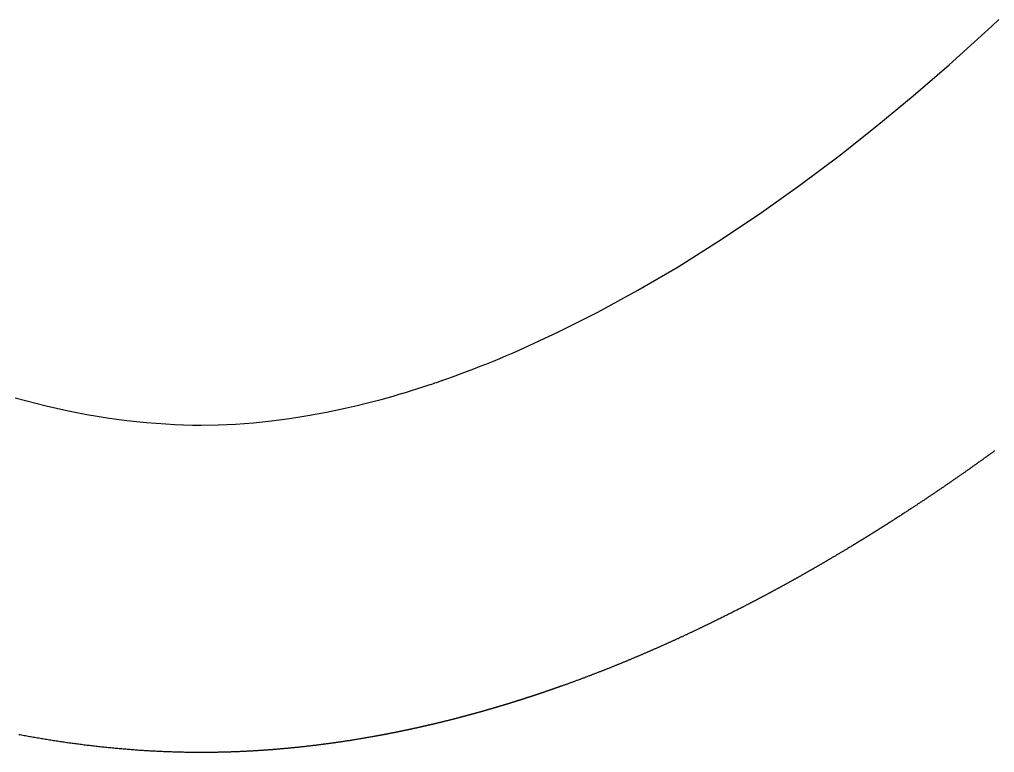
# Model space of a CAD drawing. Header units: millimetres. Extents: x 0 to 610, y 0 to 457.
# Drawn here: x 52.91 to 79.28, y 288.1 to 307.93 of the extents above; entities that cross this region are included whole.
import ezdxf

# ---------------------------------------------------------------- set-up
doc = ezdxf.new("R2010")
doc.units = ezdxf.units.MM
doc.layers.add('CUT_AIRCRAFT', color=7, linetype='Continuous')

msp = doc.modelspace()

# ---------------------------------------------------------------- linework, layer by layer
at = {"layer": 'CUT_AIRCRAFT'}
for points in [[(52.79539, 297.69641), (53.07596, 297.6201), (53.35415, 297.5482), (53.62998, 297.48065), (53.91003, 297.41594), (54.18763, 297.35571), (54.46277, 297.2999), (54.73549, 297.24848), (55.00798, 297.20103), (55.27801, 297.15795), (55.54559, 297.11919), (55.81074, 297.08471), (56.07826, 297.05397), (56.34326, 297.02757), (56.60575, 297.0055), (56.86574, 296.9877), (57.1079, 296.97483), (57.34785, 296.96567), (57.58561, 296.9602), (57.82118, 296.95839), (58.28362, 296.96535), (58.75481, 296.98639), (59.23469, 297.02178), (59.72319, 297.07176), (60.21015, 297.13513), (60.70526, 297.21299), (61.20845, 297.30557), (61.71966, 297.41311), (62.03898, 297.487), (62.36131, 297.56673), (62.68664, 297.65235), (63.01496, 297.74391), (63.18022, 297.79193), (63.34623, 297.84146), (63.51298, 297.8925), (63.68046, 297.94506), (63.76447, 297.97191), (63.84867, 297.99914), (63.93306, 298.02676), (64.01762, 298.05476), (64.05997, 298.06891), (64.10237, 298.08315), (64.14481, 298.09748), (64.1873, 298.11192), (64.21652, 298.12189), (64.24577, 298.13192), (64.27504, 298.14198), (64.30434, 298.1521), (64.31767, 298.15671), (64.33101, 298.16134), (64.34435, 298.16597), (64.3577, 298.17062), (64.52249, 298.22864), (64.68817, 298.2882), (64.85467, 298.34931), (65.02197, 298.41195), (65.19687, 298.47875), (65.37252, 298.54719), (65.54889, 298.61726), (65.7259, 298.68893), (65.90352, 298.76219), (66.08169, 298.83703), (66.26035, 298.91341), (66.43945, 298.99133), (67.48879, 299.47529), (68.55368, 300.01281), (69.63127, 300.60218), (70.71872, 301.24174), (71.81319, 301.92979), (72.91183, 302.66466), (74.0118, 303.44465), (75.11025, 304.26809), (76.09714, 305.04649), (77.0784, 305.85762), (78.05194, 306.70024), (79.01568, 307.5731), (79.20439, 307.74867), (79.39272, 307.92536)], [(79.28014, 296.26147), (79.26321, 296.24916), (79.24626, 296.23686), (79.22932, 296.22455), (79.21237, 296.21226), (79.19541, 296.19997), (79.17846, 296.18769), (79.16149, 296.17541), (79.14453, 296.16314), (79.12755, 296.15088), (79.11058, 296.13862), (79.0936, 296.12637), (79.07661, 296.11412), (79.05962, 296.10188), (79.04263, 296.08964), (79.02563, 296.07741), (79.00863, 296.06519), (78.99163, 296.05298), (78.97462, 296.04076), (78.9576, 296.02856), (78.94058, 296.01636), (78.92356, 296.00417), (78.90653, 295.99198), (78.8895, 295.9798), (78.87246, 295.96763), (78.85542, 295.95546), (78.83838, 295.9433), (78.82133, 295.93114), (78.80427, 295.91899), (78.78722, 295.90684), (78.77015, 295.89471), (78.75309, 295.88257), (78.73602, 295.87045), (78.71894, 295.85833), (78.70186, 295.84621), (78.68478, 295.83411), (78.66769, 295.822), (78.6506, 295.80991), (78.6335, 295.79782), (78.6164, 295.78574), (78.59929, 295.77366), (78.58218, 295.76159), (78.56507, 295.74952), (78.54795, 295.73746), (78.53083, 295.72541), (78.5137, 295.71336), (78.49657, 295.70132), (78.47943, 295.68929), (78.46229, 295.67726), (78.44515, 295.66524), (78.428, 295.65322), (78.41084, 295.64121), (78.39368, 295.62921), (78.37652, 295.61721), (78.35936, 295.60522), (78.34219, 295.59324), (78.32501, 295.58126), (78.30783, 295.56929), (78.29065, 295.55732), (78.27346, 295.54536), (78.25627, 295.53341), (78.23907, 295.52146), (78.22187, 295.50952), (78.20466, 295.49759), (78.18745, 295.48566), (78.17024, 295.47374), (78.15302, 295.46182), (78.1358, 295.44991), (78.11857, 295.43801), (78.10134, 295.42611), (78.0841, 295.41422), (78.06686, 295.40234), (78.04962, 295.39046), (78.03237, 295.37859), (78.01512, 295.36673), (77.99786, 295.35487), (77.9806, 295.34302), (77.96333, 295.33117), (77.94606, 295.31933), (77.92878, 295.3075), (77.91151, 295.29567), (77.89422, 295.28385), (77.87693, 295.27204), (77.85964, 295.26023), (77.84234, 295.24843), (77.82504, 295.23664), (77.80774, 295.22485), (77.79043, 295.21307), (77.77311, 295.20129), (77.75579, 295.18952), (77.73847, 295.17776), (77.72114, 295.16601), (77.70381, 295.15426), (77.68647, 295.14251), (77.66913, 295.13078), (77.65179, 295.11905), (77.63444, 295.10732), (77.61709, 295.09561), (77.59973, 295.0839), (77.58237, 295.07219), (77.565, 295.0605), (77.54763, 295.04881), (77.53026, 295.03712), (77.51288, 295.02545), (77.49549, 295.01378), (77.4781, 295.00211), (77.46071, 294.99045), (77.44331, 294.9788), (77.42591, 294.96716), (77.40851, 294.95553), (77.39111, 294.9439), (77.37369, 294.93227), (77.35626, 294.92065), (77.33883, 294.90903), (77.32138, 294.89742), (77.30395, 294.88582), (77.28654, 294.87425), (77.26916, 294.8627), (77.25177, 294.85115), (77.23431, 294.83958), (77.21675, 294.82795), (77.19908, 294.81625), (77.18143, 294.80457), (77.16398, 294.79304), (77.14689, 294.78175), (77.13022, 294.77075), (77.11344, 294.75968), (77.0959, 294.74813), (77.07696, 294.73567), (77.05618, 294.72201), (77.034, 294.70744), (77.01107, 294.69239), (76.98802, 294.67728), (76.96538, 294.66246), (76.9431, 294.64789), (76.92102, 294.63346), (76.89896, 294.61907), (76.87679, 294.60461), (76.85451, 294.5901), (76.83216, 294.57557), (76.80979, 294.56103), (76.78744, 294.54652), (76.76511, 294.53204), (76.7428, 294.51759), (76.72051, 294.50317), (76.69823, 294.48877), (76.67594, 294.47438), (76.65358, 294.45996), (76.63111, 294.44549), (76.60852, 294.43096), (76.58596, 294.41645), (76.56359, 294.40209), (76.54159, 294.38798), (76.52, 294.37414), (76.49829, 294.36025), (76.47583, 294.34589), (76.45196, 294.33066), (76.42654, 294.31446), (76.4015, 294.29851), (76.37924, 294.28435), (76.36221, 294.27352), (76.35202, 294.26704), (76.34705, 294.26388), (76.34488, 294.26251), (76.34309, 294.26137), (76.33976, 294.25926), (76.33503, 294.25626), (76.32955, 294.25278), (76.32396, 294.24924), (76.31879, 294.24596), (76.314, 294.24292), (76.3094, 294.24001), (76.30483, 294.23711), (76.30015, 294.23415), (76.29537, 294.23112), (76.29053, 294.22806), (76.28569, 294.225), (76.28088, 294.22195), (76.27609, 294.21892), (76.27132, 294.21591), (76.26655, 294.21289), (76.26177, 294.20987), (76.25698, 294.20684), (76.25219, 294.20381), (76.2474, 294.20079), (76.24261, 294.19776), (76.23782, 294.19474), (76.23304, 294.19172), (76.22825, 294.1887), (76.22346, 294.18567), (76.21867, 294.18265), (76.21388, 294.17963), (76.20909, 294.17661), (76.2043, 294.17359), (76.19951, 294.17057), (76.19472, 294.16755), (76.18993, 294.16454), (76.18513, 294.16152), (76.18034, 294.1585), (76.17555, 294.15548), (76.17076, 294.15247), (76.16596, 294.14945), (76.16117, 294.14644), (76.15638, 294.14342), (76.15158, 294.14041), (76.14679, 294.1374), (76.14199, 294.13438), (76.1372, 294.13137), (76.1324, 294.12836), (76.12761, 294.12535), (76.12281, 294.12234), (76.11801, 294.11933), (76.11322, 294.11632), (76.10842, 294.11331), (76.10362, 294.1103), (76.09882, 294.10729), (76.09403, 294.10428), (76.08923, 294.10128), (76.08443, 294.09827), (76.07963, 294.09526), (76.07483, 294.09226), (76.07003, 294.08925), (76.06523, 294.08625), (76.06043, 294.08324), (76.05563, 294.08024), (76.05083, 294.07724), (76.04603, 294.07423), (76.04123, 294.07123), (76.03642, 294.06823), (76.03162, 294.06523), (76.02682, 294.06223), (76.02202, 294.05923), (76.01721, 294.05623), (76.01241, 294.05323), (76.0076, 294.05023), (76.0028, 294.04724), (75.998, 294.04424), (75.99319, 294.04124), (75.98839, 294.03825), (75.98358, 294.03525), (75.97877, 294.03225), (75.97397, 294.02926), (75.96916, 294.02627), (75.96435, 294.02327), (75.95955, 294.02028), (75.95474, 294.01729), (75.94993, 294.01429), (75.94512, 294.0113), (75.94032, 294.00831), (75.93551, 294.00532), (75.9307, 294.00233), (75.92589, 293.99934), (75.92108, 293.99635), (75.91627, 293.99337), (75.91146, 293.99038), (75.90665, 293.98739), (75.90183, 293.9844), (75.89702, 293.98142), (75.89221, 293.97843), (75.8874, 293.97545), (75.88259, 293.97246), (75.87777, 293.96948), (75.87296, 293.96649), (75.86815, 293.96351), (75.86333, 293.96053), (75.85852, 293.95755), (75.85371, 293.95456), (75.84889, 293.95158), (75.84408, 293.9486), (75.83926, 293.94562), (75.83444, 293.94264), (75.82963, 293.93967), (75.82481, 293.93669), (75.82, 293.93371), (75.81518, 293.93073), (75.81036, 293.92776), (75.80554, 293.92478), (75.80073, 293.9218), (75.79591, 293.91883), (75.79109, 293.91585), (75.78627, 293.91288), (75.78145, 293.90991), (75.77663, 293.90693), (75.77181, 293.90396), (75.76699, 293.90099), (75.76217, 293.89802), (75.75735, 293.89505), (75.75253, 293.89208), (75.74771, 293.88911), (75.74288, 293.88614), (75.73806, 293.88317), (75.73324, 293.8802), (75.72842, 293.87723), (75.72359, 293.87426), (75.71877, 293.8713), (75.71394, 293.86833), (75.70912, 293.86537), (75.7043, 293.8624), (75.69947, 293.85944), (75.69465, 293.85647), (75.68982, 293.85351), (75.68499, 293.85055), (75.68017, 293.84758), (75.67534, 293.84462), (75.67052, 293.84166), (75.66569, 293.8387), (75.66086, 293.83574), (75.65603, 293.83278), (75.6512, 293.82982), (75.64638, 293.82686), (75.64155, 293.8239), (75.63672, 293.82095), (75.63189, 293.81799), (75.62706, 293.81503), (75.62223, 293.81208), (75.6174, 293.80912), (75.61257, 293.80617), (75.60774, 293.80321), (75.60291, 293.80026), (75.59807, 293.7973), (75.59324, 293.79435), (75.58841, 293.7914), (75.58358, 293.78845), (75.57874, 293.7855), (75.57391, 293.78255), (75.56908, 293.7796), (75.56424, 293.77665), (75.55941, 293.7737), (75.55457, 293.77075), (75.54974, 293.7678), (75.5449, 293.76485), (75.54006, 293.7619), (75.53523, 293.75896), (75.53041, 293.75602), (75.52558, 293.75308), (75.52074, 293.75014), (75.51589, 293.74718), (75.51101, 293.74421), (75.50613, 293.74125), (75.5013, 293.7383), (75.49653, 293.73541), (75.49185, 293.73256), (75.48714, 293.7297), (75.4823, 293.72675), (75.47718, 293.72365), (75.47176, 293.72036), (75.46642, 293.71711), (75.46161, 293.7142), (75.45781, 293.71189), (75.45512, 293.71025), (75.45215, 293.70845), (75.44718, 293.70543), (75.43845, 293.70014), (75.4248, 293.69188), (75.4074, 293.68135), (75.38798, 293.6696), (75.36829, 293.6577), (75.3497, 293.64647), (75.33212, 293.63586), (75.31506, 293.62559), (75.29808, 293.61537), (75.28079, 293.60497), (75.26323, 293.59442), (75.24552, 293.58378), (75.22779, 293.57315), (75.21013, 293.56256), (75.19253, 293.55203), (75.17498, 293.54153), (75.15743, 293.53104), (75.13987, 293.52055), (75.12228, 293.51006), (75.10466, 293.49956), (75.08701, 293.48905), (75.06933, 293.47853), (75.05165, 293.46803), (75.03404, 293.45756), (75.01652, 293.44717), (74.99911, 293.43685), (74.98166, 293.42652), (74.964, 293.41607), (74.94596, 293.40541), (74.92748, 293.3945), (74.9091, 293.38366), (74.8915, 293.37328), (74.87533, 293.36376), (74.86105, 293.35535), (74.84821, 293.3478), (74.83614, 293.34071), (74.82417, 293.33369), (74.81177, 293.32641), (74.79899, 293.31892), (74.78599, 293.3113), (74.77297, 293.30367), (74.76006, 293.29612), (74.74725, 293.28863), (74.73449, 293.28117), (74.72174, 293.27372), (74.70895, 293.26626), (74.69614, 293.25879), (74.68331, 293.25131), (74.67047, 293.24383), (74.65764, 293.23637), (74.64481, 293.22891), (74.63199, 293.22145), (74.61917, 293.214), (74.60634, 293.20656), (74.5935, 293.19911), (74.58067, 293.19167), (74.56783, 293.18424), (74.55499, 293.1768), (74.54214, 293.16938), (74.5293, 293.16195), (74.51645, 293.15453), (74.5036, 293.14711), (74.49075, 293.1397), (74.4779, 293.13229), (74.46504, 293.12489), (74.45218, 293.11748), (74.43932, 293.11009), (74.42646, 293.10269), (74.41359, 293.0953), (74.40073, 293.08792), (74.38786, 293.08053), (74.37498, 293.07315), (74.36211, 293.06578), (74.34923, 293.05841), (74.33636, 293.05104), (74.32347, 293.04368), (74.31059, 293.03632), (74.29771, 293.02896), (74.28482, 293.02161), (74.27193, 293.01426), (74.25904, 293.00692), (74.24614, 292.99958), (74.23325, 292.99224), (74.22035, 292.98491), (74.20745, 292.97758), (74.19454, 292.97026), (74.18164, 292.96294), (74.16873, 292.95562), (74.15582, 292.94831), (74.14291, 292.941), (74.13, 292.9337), (74.11708, 292.9264), (74.10416, 292.9191), (74.09124, 292.91181), (74.07832, 292.90452), (74.06539, 292.89723), (74.05247, 292.88995), (74.03954, 292.88267), (74.0266, 292.8754), (74.01367, 292.86813), (74.00073, 292.86086), (73.98779, 292.8536), (73.97485, 292.84634), (73.96191, 292.83909), (73.94897, 292.83184), (73.93602, 292.82459), (73.92307, 292.81735), (73.91012, 292.81011), (73.89716, 292.80288), (73.88421, 292.79565), (73.87125, 292.78842), (73.85829, 292.7812), (73.84532, 292.77398), (73.83236, 292.76677), (73.81939, 292.75956), (73.80642, 292.75235), (73.79345, 292.74515), (73.78047, 292.73795), (73.7675, 292.73076), (73.75452, 292.72357), (73.74154, 292.71638), (73.72856, 292.7092), (73.71557, 292.70202), (73.70258, 292.69485), (73.68959, 292.68767), (73.6766, 292.68051), (73.66361, 292.67335), (73.65061, 292.66619), (73.63761, 292.65903), (73.62461, 292.65188), (73.61161, 292.64474), (73.59861, 292.63759), (73.5856, 292.63046), (73.57259, 292.62332), (73.55958, 292.61619), (73.54656, 292.60906), (73.53355, 292.60194), (73.52053, 292.59482), (73.50751, 292.58771), (73.49449, 292.5806), (73.48146, 292.57349), (73.46843, 292.56639), (73.4554, 292.55929), (73.44237, 292.5522), (73.42934, 292.54511), (73.4163, 292.53802), (73.40326, 292.53094), (73.39022, 292.52386), (73.37718, 292.51679), (73.36414, 292.50972), (73.35109, 292.50266), (73.33804, 292.49559), (73.32499, 292.48854), (73.31194, 292.48148), (73.29888, 292.47443), (73.28582, 292.46739), (73.27276, 292.46035), (73.2597, 292.45331), (73.24663, 292.44628), (73.23357, 292.43925), (73.2205, 292.43222), (73.20743, 292.4252), (73.19435, 292.41819), (73.18128, 292.41118), (73.1682, 292.40417), (73.15512, 292.39716), (73.14204, 292.39016), (73.12896, 292.38317), (73.11587, 292.37618), (73.10278, 292.36919), (73.08969, 292.36221), (73.0766, 292.35523), (73.0635, 292.34825), (73.0504, 292.34128), (73.03731, 292.33431), (73.0242, 292.32735), (73.0111, 292.32039), (72.99799, 292.31344), (72.98488, 292.30649), (72.97177, 292.29954), (72.95866, 292.2926), (72.94555, 292.28566), (72.93243, 292.27873), (72.91931, 292.2718), (72.90619, 292.26487), (72.89306, 292.25795), (72.87994, 292.25103), (72.86681, 292.24412), (72.85368, 292.23721), (72.84055, 292.23031), (72.82741, 292.22341), (72.81428, 292.21651), (72.80114, 292.20962), (72.78799, 292.20273), (72.77485, 292.19585), (72.76171, 292.18897), (72.74856, 292.1821), (72.73541, 292.17523), (72.72226, 292.16836), (72.70911, 292.1615), (72.69595, 292.15464), (72.68279, 292.14778), (72.66962, 292.14093), (72.65646, 292.13409), (72.6433, 292.12725), (72.63015, 292.12042), (72.61699, 292.11359), (72.60382, 292.10676), (72.59062, 292.09993), (72.57739, 292.09308), (72.56417, 292.08624), (72.55099, 292.07943), (72.5379, 292.07267), (72.52492, 292.06597), (72.5119, 292.05926), (72.4987, 292.05246), (72.48515, 292.04549), (72.47121, 292.03832), (72.45737, 292.03121), (72.44422, 292.02446), (72.43236, 292.01837), (72.42193, 292.01301), (72.41115, 292.00748), (72.39777, 292.00063), (72.37954, 291.99132), (72.35497, 291.97878), (72.32555, 291.96378), (72.29353, 291.94748), (72.26116, 291.93101), (72.23019, 291.9153), (72.20051, 291.90028), (72.17151, 291.88563), (72.14259, 291.87105), (72.11329, 291.8563), (72.08363, 291.8414), (72.05376, 291.82642), (72.02386, 291.81144), (71.99404, 291.79654), (71.9643, 291.78171), (71.93462, 291.76693), (71.90495, 291.75218), (71.87526, 291.73746), (71.84553, 291.72274), (71.81574, 291.70802), (71.78586, 291.69328), (71.75589, 291.67852), (71.72594, 291.66381), (71.69613, 291.64919), (71.6666, 291.63473), (71.63736, 291.62044), (71.60804, 291.60613), (71.57813, 291.59158), (71.54716, 291.57654), (71.51501, 291.56096), (71.48313, 291.54555), (71.45337, 291.53117), (71.42754, 291.51871), (71.40689, 291.50876), (71.39018, 291.50073), (71.37559, 291.49373), (71.36127, 291.48687), (71.3458, 291.47945), (71.32925, 291.47153), (71.31214, 291.46335), (71.29495, 291.45513), (71.27807, 291.44707), (71.26146, 291.43916), (71.24501, 291.43133), (71.22857, 291.42351), (71.21205, 291.41566), (71.19545, 291.40778), (71.1788, 291.39989), (71.16214, 291.392), (71.14551, 291.38413), (71.12888, 291.37628), (71.11227, 291.36844), (71.09566, 291.36061), (71.07903, 291.35278), (71.0624, 291.34496), (71.04576, 291.33714), (71.02912, 291.32933), (71.01247, 291.32153), (70.99583, 291.31373), (70.97918, 291.30594), (70.96253, 291.29816), (70.94587, 291.29039), (70.92921, 291.28262), (70.91255, 291.27486), (70.89588, 291.26711), (70.87921, 291.25937), (70.86253, 291.25163), (70.84586, 291.2439), (70.82918, 291.23617), (70.81249, 291.22846), (70.7958, 291.22075), (70.77911, 291.21304), (70.76242, 291.20535), (70.74572, 291.19766), (70.72902, 291.18998), (70.71231, 291.18231), (70.6956, 291.17464), (70.67889, 291.16699), (70.66218, 291.15933), (70.64546, 291.15169), (70.62874, 291.14405), (70.61201, 291.13643), (70.59528, 291.1288), (70.57855, 291.12119), (70.56182, 291.11358), (70.54508, 291.10598), (70.52834, 291.09839), (70.51159, 291.09081), (70.49484, 291.08323), (70.47809, 291.07566), (70.46133, 291.0681), (70.44458, 291.06054), (70.42781, 291.05299), (70.41105, 291.04545), (70.39428, 291.03792), (70.37751, 291.0304), (70.36073, 291.02288), (70.34395, 291.01537), (70.32717, 291.00786), (70.31038, 291.00037), (70.29359, 290.99288), (70.2768, 290.9854), (70.26, 290.97792), (70.2432, 290.97046), (70.2264, 290.963), (70.20959, 290.95555), (70.19278, 290.94811), (70.17597, 290.94067), (70.15915, 290.93324), (70.14233, 290.92582), (70.12551, 290.91841), (70.10868, 290.911), (70.09185, 290.90361), (70.07502, 290.89622), (70.05818, 290.88883), (70.04134, 290.88146), (70.0245, 290.87409), (70.00765, 290.86673), (69.9908, 290.85938), (69.97395, 290.85203), (69.95709, 290.8447), (69.94023, 290.83737), (69.92337, 290.83005), (69.9065, 290.82273), (69.88963, 290.81543), (69.87276, 290.80813), (69.85588, 290.80084), (69.839, 290.79356), (69.82212, 290.78628), (69.80523, 290.77902), (69.78834, 290.77176), (69.77145, 290.7645), (69.75455, 290.75726), (69.73765, 290.75002), (69.72074, 290.7428), (69.70384, 290.73558), (69.68692, 290.72836), (69.67001, 290.72116), (69.65309, 290.71396), (69.63617, 290.70677), (69.61925, 290.69959), (69.60232, 290.69242), (69.58539, 290.68525), (69.56846, 290.67809), (69.55152, 290.67095), (69.53458, 290.6638), (69.51763, 290.65667), (69.50069, 290.64954), (69.48374, 290.64243), (69.46678, 290.63532), (69.44982, 290.62821), (69.43286, 290.62112), (69.4159, 290.61403), (69.39893, 290.60696), (69.38196, 290.59988), (69.36499, 290.59282), (69.34801, 290.58577), (69.33103, 290.57872), (69.31404, 290.57168), (69.29706, 290.56465), (69.28007, 290.55763), (69.26307, 290.55062), (69.24608, 290.54361), (69.22908, 290.53662), (69.21207, 290.52963), (69.19507, 290.52265), (69.17805, 290.51567), (69.16104, 290.50871), (69.14402, 290.50175), (69.127, 290.4948), (69.10998, 290.48786), (69.09295, 290.48093), (69.07592, 290.47401), (69.05889, 290.46709), (69.04185, 290.46018), (69.02481, 290.45328), (69.00777, 290.44639), (68.99072, 290.43951), (68.97367, 290.43263), (68.95662, 290.42577), (68.93956, 290.41891), (68.9225, 290.41206), (68.90544, 290.40522), (68.88837, 290.39838), (68.8713, 290.39156), (68.85423, 290.38474), (68.83715, 290.37793), (68.82007, 290.37113), (68.80299, 290.36434), (68.7859, 290.35756), (68.76881, 290.35078), (68.75172, 290.34402), (68.73462, 290.33726), (68.71752, 290.33051), (68.70042, 290.32377), (68.68332, 290.31704), (68.66621, 290.31031), (68.6491, 290.3036), (68.63198, 290.29689), (68.61486, 290.29019), (68.59774, 290.2835), (68.58062, 290.27682), (68.56349, 290.27015), (68.54636, 290.26348), (68.52922, 290.25683), (68.51209, 290.25018), (68.49495, 290.24354), (68.4778, 290.23691), (68.46065, 290.23029), (68.44349, 290.22367), (68.42633, 290.21707), (68.40918, 290.21047), (68.39203, 290.20389), (68.37488, 290.19732), (68.35774, 290.19076), (68.34056, 290.1842), (68.32335, 290.17763), (68.30608, 290.17105), (68.28883, 290.16449), (68.27165, 290.15796), (68.25462, 290.1515), (68.23774, 290.14511), (68.22083, 290.13872), (68.20361, 290.13222), (68.18583, 290.12552), (68.16732, 290.11856), (68.14825, 290.11139), (68.12888, 290.10413), (68.10946, 290.09686), (68.0902, 290.08966), (68.07109, 290.08253), (68.05205, 290.07544), (68.03302, 290.06837), (68.01395, 290.06129), (67.99483, 290.05421), (67.97568, 290.04713), (67.95652, 290.04006), (67.93736, 290.033), (67.91821, 290.02596), (67.89907, 290.01893), (67.87996, 290.01192), (67.86086, 290.00494), (67.84176, 289.99796), (67.8226, 289.99098), (67.80335, 289.98397), (67.784, 289.97694), (67.76468, 289.96994), (67.74556, 289.96302), (67.72681, 289.95624), (67.70846, 289.94963), (67.69003, 289.94299), (67.67086, 289.9361), (67.65034, 289.92875), (67.62833, 289.92088), (67.60668, 289.91316), (67.58777, 289.90641), (67.57395, 289.90149), (67.56679, 289.89894), (67.56473, 289.8982), (67.56539, 289.89844), (67.56642, 289.89881), (67.56595, 289.89865), (67.56412, 289.898), (67.56156, 289.89708), (67.55889, 289.89614), (67.55663, 289.89534), (67.55474, 289.89466), (67.55304, 289.89406), (67.55137, 289.89347), (67.54959, 289.89284), (67.54771, 289.89217), (67.54578, 289.89149), (67.54384, 289.8908), (67.54193, 289.89012), (67.54005, 289.88946), (67.53818, 289.88879), (67.53632, 289.88813), (67.53444, 289.88747), (67.53256, 289.8868), (67.53068, 289.88614), (67.52879, 289.88547), (67.52691, 289.8848), (67.52503, 289.88414), (67.52315, 289.88347), (67.52127, 289.88281), (67.51939, 289.88214), (67.51751, 289.88148), (67.51563, 289.88081), (67.51375, 289.88015), (67.51187, 289.87948), (67.50999, 289.87882), (67.50811, 289.87816), (67.50624, 289.87749), (67.50436, 289.87683), (67.50248, 289.87617), (67.50061, 289.8755), (67.49873, 289.87484), (67.49685, 289.87418), (67.49497, 289.87352), (67.4931, 289.87285), (67.49122, 289.87219), (67.48934, 289.87153), (67.48747, 289.87087), (67.48559, 289.87021), (67.48371, 289.86955), (67.48184, 289.86888), (67.47996, 289.86822), (67.47808, 289.86756), (67.47621, 289.8669), (67.47433, 289.86624), (67.47245, 289.86558), (67.47058, 289.86492), (67.4687, 289.86426), (67.46682, 289.8636), (67.46495, 289.86294), (67.46307, 289.86228), (67.4612, 289.86162), (67.45932, 289.86096), (67.45744, 289.8603), (67.45557, 289.85964), (67.45369, 289.85898), (67.45182, 289.85832), (67.44994, 289.85766), (67.44807, 289.857), (67.4462, 289.85635), (67.44433, 289.85569), (67.44245, 289.85503), (67.44058, 289.85437), (67.43871, 289.85372), (67.43684, 289.85306), (67.43496, 289.8524), (67.43309, 289.85175), (67.43122, 289.85109), (67.42935, 289.85043), (67.42748, 289.84978), (67.4256, 289.84912), (67.42373, 289.84846), (67.42186, 289.84781), (67.41999, 289.84715), (67.41812, 289.8465), (67.41624, 289.84584), (67.41437, 289.84518), (67.4125, 289.84453), (67.41063, 289.84387), (67.40876, 289.84322), (67.40688, 289.84256), (67.40501, 289.84191), (67.40314, 289.84125), (67.40127, 289.8406), (67.3994, 289.83994), (67.39753, 289.83929), (67.39565, 289.83863), (67.39378, 289.83798), (67.39192, 289.83733), (67.39005, 289.83667), (67.38818, 289.83602), (67.38631, 289.83537), (67.38444, 289.83472), (67.38258, 289.83406), (67.38071, 289.83341), (67.37884, 289.83276), (67.37697, 289.83211), (67.37511, 289.83146), (67.37324, 289.8308), (67.37137, 289.83015), (67.3695, 289.8295), (67.36764, 289.82885), (67.36577, 289.8282), (67.3639, 289.82755), (67.36203, 289.82689), (67.36016, 289.82624), (67.3583, 289.82559), (67.35643, 289.82494), (67.35456, 289.82429), (67.35269, 289.82364), (67.35083, 289.82299), (67.34896, 289.82234), (67.34709, 289.82169), (67.34522, 289.82104), (67.34336, 289.82039), (67.34149, 289.81974), (67.33962, 289.81908), (67.33775, 289.81843), (67.33588, 289.81778), (67.33402, 289.81713), (67.33215, 289.81649), (67.33028, 289.81584), (67.32842, 289.81519), (67.32656, 289.81454), (67.32469, 289.81389), (67.32283, 289.81324), (67.32096, 289.81259), (67.3191, 289.81195), (67.31723, 289.8113), (67.31536, 289.81065), (67.3135, 289.81), (67.31163, 289.80935), (67.30977, 289.80871), (67.3079, 289.80806), (67.30604, 289.80741), (67.30417, 289.80676), (67.30231, 289.80611), (67.30044, 289.80547), (67.29858, 289.80482), (67.29671, 289.80417), (67.29485, 289.80353), (67.29298, 289.80288), (67.29111, 289.80223), (67.28925, 289.80159), (67.28738, 289.80094), (67.28552, 289.80029), (67.28365, 289.79965), (67.28179, 289.799), (67.27992, 289.79835), (67.27805, 289.79771), (67.27619, 289.79706), (67.27432, 289.79641), (67.27246, 289.79577), (67.2706, 289.79512), (67.26873, 289.79448), (67.26687, 289.79384), (67.26501, 289.79319), (67.26314, 289.79255), (67.26128, 289.7919), (67.25942, 289.79126), (67.25755, 289.79061), (67.25569, 289.78997), (67.25383, 289.78933), (67.25197, 289.78868), (67.2501, 289.78804), (67.24824, 289.7874), (67.24638, 289.78675), (67.24451, 289.78611), (67.24264, 289.78546), (67.24077, 289.78482), (67.23891, 289.78417), (67.23706, 289.78354), (67.23523, 289.78291), (67.23339, 289.78227), (67.23152, 289.78163), (67.2296, 289.78097), (67.22762, 289.78028), (67.22565, 289.77961), (67.2238, 289.77897), (67.22215, 289.7784), (67.22073, 289.77791), (67.21925, 289.7774), (67.21736, 289.77675), (67.21469, 289.77583), (67.211, 289.77456), (67.20653, 289.77302), (67.20164, 289.77134), (67.1967, 289.76964), (67.19198, 289.76802), (67.18747, 289.76648), (67.18308, 289.76497), (67.1787, 289.76347), (67.17425, 289.76194), (67.16976, 289.7604), (67.16523, 289.75885), (67.16069, 289.7573), (67.15618, 289.75575), (67.15167, 289.75421), (67.14718, 289.75268), (67.14269, 289.75114), (67.1382, 289.74961), (67.1337, 289.74807), (67.12919, 289.74653), (67.12468, 289.74499), (67.12015, 289.74345), (67.11563, 289.74191), (67.11113, 289.74038), (67.10666, 289.73886), (67.10224, 289.73735), (67.09781, 289.73585), (67.0933, 289.73431), (67.08865, 289.73273), (67.08383, 289.73109), (67.07905, 289.72947), (67.07456, 289.72795), (67.07063, 289.72661), (67.06741, 289.72552), (67.06475, 289.72462), (67.06239, 289.72382), (67.06006, 289.72303), (67.05757, 289.72219), (67.05494, 289.7213), (67.05222, 289.72038), (67.04949, 289.71945), (67.04681, 289.71855), (67.04417, 289.71765), (67.04154, 289.71677), (67.03892, 289.71588), (67.03629, 289.71499), (67.03365, 289.7141), (67.031, 289.7132), (67.02835, 289.71231), (67.02571, 289.71142), (67.02307, 289.71052), (67.02042, 289.70963), (67.01778, 289.70874), (67.01514, 289.70785), (67.0125, 289.70696), (67.00985, 289.70607), (67.00721, 289.70518), (67.00457, 289.70429), (67.00192, 289.7034), (66.99928, 289.70251), (66.99664, 289.70162), (66.99399, 289.70073), (66.99135, 289.69984), (66.98871, 289.69895), (66.98606, 289.69806), (66.98342, 289.69717), (66.98078, 289.69628), (66.97813, 289.69539), (66.97549, 289.69451), (66.97284, 289.69362), (66.9702, 289.69273), (66.96755, 289.69184), (66.96491, 289.69096), (66.96227, 289.69007), (66.95962, 289.68918), (66.95698, 289.68829), (66.95433, 289.68741), (66.95169, 289.68652), (66.94904, 289.68564), (66.9464, 289.68475), (66.94375, 289.68386), (66.94111, 289.68298), (66.93846, 289.68209), (66.93582, 289.68121), (66.93317, 289.68032), (66.93053, 289.67944), (66.92788, 289.67856), (66.92524, 289.67767), (66.92259, 289.67679), (66.91995, 289.6759), (66.9173, 289.67502), (66.91465, 289.67414), (66.91201, 289.67325), (66.90936, 289.67237), (66.90672, 289.67149), (66.90407, 289.67061), (66.90143, 289.66972), (66.89878, 289.66884), (66.89613, 289.66796), (66.89349, 289.66708), (66.89084, 289.6662), (66.88819, 289.66532), (66.88555, 289.66444), (66.8829, 289.66356), (66.88025, 289.66268), (66.87761, 289.6618), (66.87496, 289.66092), (66.87231, 289.66004), (66.86967, 289.65916), (66.86702, 289.65828), (66.86437, 289.6574), (66.86173, 289.65652), (66.85908, 289.65564), (66.85643, 289.65476), (66.85378, 289.65388), (66.85114, 289.65301), (66.84849, 289.65213), (66.84584, 289.65125), (66.84319, 289.65037), (66.84055, 289.6495), (66.8379, 289.64862), (66.83525, 289.64774), (66.8326, 289.64687), (66.82995, 289.64599), (66.82731, 289.64511), (66.82466, 289.64424), (66.82201, 289.64336), (66.81936, 289.64249), (66.81671, 289.64161), (66.81406, 289.64074), (66.81142, 289.63986), (66.80877, 289.63899), (66.80612, 289.63811), (66.80347, 289.63724), (66.80082, 289.63636), (66.79817, 289.63549), (66.79552, 289.63462), (66.79287, 289.63374), (66.79022, 289.63287), (66.78758, 289.632), (66.78493, 289.63113), (66.78228, 289.63025), (66.77963, 289.62938), (66.77698, 289.62851), (66.77433, 289.62764), (66.77168, 289.62677), (66.76903, 289.6259), (66.76638, 289.62502), (66.76373, 289.62415), (66.76108, 289.62328), (66.75843, 289.62241), (66.75578, 289.62154), (66.75313, 289.62067), (66.75048, 289.6198), (66.74783, 289.61893), (66.74518, 289.61807), (66.74253, 289.6172), (66.73988, 289.61633), (66.73723, 289.61546), (66.73458, 289.61459), (66.73193, 289.61372), (66.72928, 289.61285), (66.72662, 289.61199), (66.72397, 289.61112), (66.72132, 289.61025), (66.71867, 289.60939), (66.71602, 289.60852), (66.71337, 289.60765), (66.71072, 289.60679), (66.70807, 289.60592), (66.70542, 289.60505), (66.70276, 289.60419), (66.70011, 289.60332), (66.69746, 289.60246), (66.69481, 289.60159), (66.69216, 289.60073), (66.68951, 289.59986), (66.68685, 289.599), (66.6842, 289.59813), (66.68155, 289.59727), (66.6789, 289.59641), (66.67625, 289.59554), (66.6736, 289.59468), (66.67094, 289.59382), (66.66829, 289.59296), (66.66564, 289.59209), (66.66299, 289.59123), (66.66034, 289.59037), (66.65769, 289.58951), (66.65504, 289.58865), (66.65239, 289.58779), (66.64974, 289.58693), (66.64709, 289.58607), (66.64444, 289.58521), (66.64179, 289.58435), (66.63914, 289.58349), (66.63649, 289.58263), (66.63384, 289.58177), (66.63119, 289.58091), (66.62854, 289.58005), (66.62589, 289.57919), (66.62324, 289.57834), (66.62059, 289.57748), (66.61794, 289.57662), (66.61529, 289.57576), (66.61265, 289.57491), (66.61, 289.57405), (66.60735, 289.5732), (66.6047, 289.57234), (66.60204, 289.57148), (66.59938, 289.57062), (66.59674, 289.56977), (66.5941, 289.56892), (66.59149, 289.56807), (66.58887, 289.56723), (66.58622, 289.56637), (66.58351, 289.5655), (66.58075, 289.56461), (66.57799, 289.56372), (66.57535, 289.56287), (66.57292, 289.56209), (66.57072, 289.56138), (66.56846, 289.56065), (66.56579, 289.55979), (66.56233, 289.55868), (66.55787, 289.55725), (66.55263, 289.55556), (66.54697, 289.55375), (66.54125, 289.55191), (66.53577, 289.55015), (66.53049, 289.54846), (66.52533, 289.5468), (66.52018, 289.54516), (66.51497, 289.54349), (66.50971, 289.54181), (66.50442, 289.54011), (66.49912, 289.53842), (66.49383, 289.53673), (66.48857, 289.53505), (66.48331, 289.53337), (66.47806, 289.5317), (66.47281, 289.53003), (66.46755, 289.52835), (66.46229, 289.52668), (66.45701, 289.525), (66.45171, 289.52331), (66.44642, 289.52163), (66.44116, 289.51996), (66.43596, 289.51831), (66.43082, 289.51668), (66.42567, 289.51505), (66.4204, 289.51338), (66.41492, 289.51165), (66.40922, 289.50984), (66.40357, 289.50805), (66.39834, 289.5064), (66.39389, 289.505), (66.39047, 289.50392), (66.38783, 289.50308), (66.38561, 289.50238), (66.38345, 289.5017), (66.38106, 289.50095), (66.37845, 289.50013), (66.37574, 289.49927), (66.37301, 289.49841), (66.37034, 289.49757), (66.36773, 289.49675), (66.36515, 289.49593), (66.36257, 289.49512), (66.35998, 289.49431), (66.35737, 289.49348), (66.35475, 289.49266), (66.35213, 289.49184), (66.34952, 289.49102), (66.34691, 289.4902), (66.34431, 289.48938), (66.3417, 289.48856), (66.33909, 289.48774), (66.33648, 289.48692), (66.33388, 289.4861), (66.33127, 289.48529), (66.32866, 289.48447), (66.32605, 289.48365), (66.32344, 289.48283), (66.32084, 289.48202), (66.31823, 289.4812), (66.31562, 289.48038), (66.31301, 289.47957), (66.31041, 289.47875), (66.3078, 289.47794), (66.3052, 289.47712), (66.3026, 289.47631), (66.3, 289.4755), (66.2974, 289.47468), (66.2948, 289.47387), (66.2922, 289.47306), (66.2896, 289.47225), (66.287, 289.47144), (66.2844, 289.47062), (66.2818, 289.46981), (66.2792, 289.469), (66.27661, 289.46819), (66.27401, 289.46738), (66.27141, 289.46657), (66.26881, 289.46576), (66.26621, 289.46495), (66.26361, 289.46414), (66.26101, 289.46333), (66.25841, 289.46253), (66.25581, 289.46172), (66.25322, 289.46091), (66.25062, 289.4601), (66.24802, 289.45929), (66.24542, 289.45849), (66.24282, 289.45768), (66.24023, 289.45687), (66.23763, 289.45607), (66.23503, 289.45526), (66.23243, 289.45445), (66.22983, 289.45365), (66.22724, 289.45284), (66.22464, 289.45204), (66.22205, 289.45124), (66.21946, 289.45043), (66.21687, 289.44963), (66.21428, 289.44883), (66.21169, 289.44803), (66.2091, 289.44722), (66.20651, 289.44642), (66.20392, 289.44562), (66.20133, 289.44482), (66.19874, 289.44402), (66.19615, 289.44322), (66.19356, 289.44242), (66.19098, 289.44162), (66.18839, 289.44082), (66.1858, 289.44002), (66.18321, 289.43922), (66.18062, 289.43842), (66.17803, 289.43763), (66.17544, 289.43683), (66.17285, 289.43603), (66.17026, 289.43523), (66.16768, 289.43443), (66.16509, 289.43364), (66.1625, 289.43284), (66.15991, 289.43204), (66.15732, 289.43125), (66.15474, 289.43045), (66.15215, 289.42966), (66.14956, 289.42886), (66.14697, 289.42806), (66.14438, 289.42727), (66.1418, 289.42648), (66.13922, 289.42568), (66.13664, 289.42489), (66.13406, 289.4241), (66.13148, 289.42331), (66.1289, 289.42252), (66.12632, 289.42173), (66.12374, 289.42093), (66.12116, 289.42014), (66.11858, 289.41935), (66.116, 289.41856), (66.11342, 289.41777), (66.11084, 289.41698), (66.10826, 289.41619), (66.10568, 289.41541), (66.1031, 289.41462), (66.10052, 289.41383), (66.09794, 289.41304), (66.09537, 289.41225), (66.09279, 289.41146), (66.09021, 289.41068), (66.08763, 289.40989), (66.08505, 289.4091), (66.08247, 289.40831), (66.07989, 289.40753), (66.07732, 289.40674), (66.07474, 289.40596), (66.07216, 289.40517), (66.06958, 289.40438), (66.067, 289.4036), (66.06442, 289.40281), (66.06185, 289.40203), (66.05928, 289.40125), (66.0567, 289.40046), (66.05413, 289.39968), (66.05157, 289.3989), (66.04899, 289.39812), (66.04642, 289.39734), (66.04385, 289.39656), (66.04128, 289.39578), (66.03871, 289.395), (66.03614, 289.39422), (66.03357, 289.39344), (66.031, 289.39266), (66.02843, 289.39188), (66.02586, 289.3911), (66.02329, 289.39032), (66.02072, 289.38954), (66.01816, 289.38876), (66.01559, 289.38799), (66.01302, 289.38721), (66.01045, 289.38643), (66.00788, 289.38565), (66.00531, 289.38488), (66.00274, 289.3841), (66.00017, 289.38332), (65.9976, 289.38255), (65.99503, 289.38177), (65.99246, 289.38099), (65.98989, 289.38022), (65.98732, 289.37944), (65.98475, 289.37867), (65.98218, 289.37789), (65.97961, 289.37712), (65.97705, 289.37634), (65.97448, 289.37557), (65.97192, 289.3748), (65.96936, 289.37403), (65.9668, 289.37325), (65.96423, 289.37248), (65.96167, 289.37171), (65.9591, 289.37094), (65.95654, 289.37017), (65.95397, 289.3694), (65.95141, 289.36863), (65.94885, 289.36786), (65.94629, 289.36709), (65.94373, 289.36632), (65.94116, 289.36555), (65.93859, 289.36478), (65.93601, 289.364), (65.93343, 289.36323), (65.93087, 289.36246), (65.92833, 289.3617), (65.92583, 289.36095), (65.92331, 289.36019), (65.92074, 289.35942), (65.91807, 289.35862), (65.91529, 289.35779), (65.91254, 289.35697), (65.90999, 289.3562), (65.90781, 289.35555), (65.90605, 289.35503), (65.9042, 289.35447), (65.90158, 289.35369), (65.89755, 289.35249), (65.89167, 289.35073), (65.88438, 289.34856), (65.87633, 289.34616), (65.86818, 289.34373), (65.86045, 289.34143), (65.85309, 289.33924), (65.84593, 289.33711), (65.83881, 289.335), (65.83157, 289.33285), (65.82422, 289.33068), (65.81683, 289.32849), (65.80942, 289.3263), (65.80204, 289.32412), (65.79469, 289.32194), (65.78736, 289.31978), (65.78003, 289.31762), (65.77269, 289.31546), (65.76535, 289.3133), (65.758, 289.31114), (65.75063, 289.30897), (65.74324, 289.3068), (65.73586, 289.30464), (65.72851, 289.30249), (65.72122, 289.30035), (65.71398, 289.29823), (65.70673, 289.29611), (65.69937, 289.29396), (65.6918, 289.29176), (65.68401, 289.28949), (65.67628, 289.28724), (65.66895, 289.2851), (65.66238, 289.28319), (65.6568, 289.28157), (65.65198, 289.28017), (65.64756, 289.27889), (65.6432, 289.27763), (65.63862, 289.2763), (65.63383, 289.27491), (65.62894, 289.27349), (65.62403, 289.27207), (65.61918, 289.27067), (65.61438, 289.26928), (65.60961, 289.26791), (65.60485, 289.26653), (65.60007, 289.26515), (65.59527, 289.26377), (65.59047, 289.26239), (65.58567, 289.261), (65.58087, 289.25962), (65.57607, 289.25824), (65.57128, 289.25686), (65.56648, 289.25548), (65.56168, 289.25411), (65.55689, 289.25273), (65.55209, 289.25135), (65.54729, 289.24998), (65.54249, 289.2486), (65.5377, 289.24723), (65.5329, 289.24586), (65.5281, 289.24448), (65.5233, 289.24311), (65.5185, 289.24174), (65.5137, 289.24037), (65.5089, 289.239), (65.5041, 289.23763), (65.4993, 289.23626), (65.4945, 289.2349), (65.4897, 289.23353), (65.4849, 289.23216), (65.4801, 289.2308), (65.4753, 289.22943), (65.4705, 289.22807), (65.4657, 289.22671), (65.4609, 289.22534), (65.4561, 289.22398), (65.45129, 289.22262), (65.44649, 289.22126), (65.44169, 289.2199), (65.43689, 289.21854), (65.43209, 289.21719), (65.42728, 289.21583), (65.42248, 289.21447), (65.41768, 289.21312), (65.41287, 289.21176), (65.40807, 289.21041), (65.40326, 289.20905), (65.39846, 289.2077), (65.39366, 289.20635), (65.38885, 289.205), (65.38405, 289.20365), (65.37924, 289.2023), (65.37444, 289.20095), (65.36963, 289.1996), (65.36483, 289.19825), (65.36002, 289.19691), (65.35521, 289.19556), (65.35041, 289.19422), (65.3456, 289.19287), (65.34079, 289.19153), (65.33599, 289.19018), (65.33118, 289.18884), (65.32637, 289.1875), (65.32157, 289.18616), (65.31676, 289.18482), (65.31195, 289.18348), (65.30714, 289.18214), (65.30233, 289.1808), (65.29753, 289.17947), (65.29272, 289.17813), (65.28791, 289.17679), (65.2831, 289.17546), (65.27829, 289.17413), (65.27348, 289.17279), (65.26867, 289.17146), (65.26386, 289.17013), (65.25905, 289.1688), (65.25424, 289.16747), (65.24943, 289.16614), (65.24462, 289.16481), (65.23981, 289.16348), (65.235, 289.16215), (65.23018, 289.16082), (65.22537, 289.1595), (65.22056, 289.15817), (65.21575, 289.15685), (65.21094, 289.15552), (65.20612, 289.1542), (65.20131, 289.15288), (65.1965, 289.15156), (65.19169, 289.15024), (65.18687, 289.14892), (65.18206, 289.1476), (65.17725, 289.14628), (65.17243, 289.14496), (65.16762, 289.14364), (65.1628, 289.14233), (65.15799, 289.14101), (65.15317, 289.1397), (65.14836, 289.13838), (65.14354, 289.13707), (65.13873, 289.13576), (65.13391, 289.13445), (65.1291, 289.13313), (65.12428, 289.13182), (65.11947, 289.13051), (65.11465, 289.12921), (65.10983, 289.1279), (65.10502, 289.12659), (65.1002, 289.12528), (65.09538, 289.12398), (65.09056, 289.12267), (65.08575, 289.12137), (65.08093, 289.12007), (65.07611, 289.11876), (65.07129, 289.11746), (65.06648, 289.11616), (65.06166, 289.11486), (65.05684, 289.11356), (65.05202, 289.11226), (65.0472, 289.11096), (65.04238, 289.10966), (65.03756, 289.10837), (65.03274, 289.10707), (65.02792, 289.10577), (65.0231, 289.10448), (65.01828, 289.10319), (65.01346, 289.10189), (65.00864, 289.1006), (65.00382, 289.09931), (64.999, 289.09802), (64.99418, 289.09673), (64.98936, 289.09544), (64.98453, 289.09415), (64.97971, 289.09286), (64.97489, 289.09158), (64.97007, 289.09029), (64.96524, 289.089), (64.96042, 289.08772), (64.9556, 289.08643), (64.95078, 289.08515), (64.94595, 289.08387), (64.94113, 289.08259), (64.93631, 289.08131), (64.93148, 289.08003), (64.92666, 289.07875), (64.92183, 289.07747), (64.91701, 289.07619), (64.91218, 289.07491), (64.90736, 289.07364), (64.90253, 289.07236), (64.89771, 289.07108), (64.89288, 289.06981), (64.88806, 289.06854), (64.88323, 289.06726), (64.87841, 289.06599), (64.87358, 289.06472), (64.86875, 289.06345), (64.86393, 289.06218), (64.8591, 289.06091), (64.85427, 289.05964), (64.84944, 289.05837), (64.84461, 289.05711), (64.83979, 289.05584), (64.83496, 289.05458), (64.83014, 289.05332), (64.82532, 289.05205), (64.82049, 289.05079), (64.81565, 289.04952), (64.81079, 289.04826), (64.80593, 289.04699), (64.80111, 289.04573), (64.79633, 289.04448), (64.79161, 289.04325), (64.78688, 289.04202), (64.78204, 289.04076), (64.77701, 289.03945), (64.77177, 289.03809), (64.76657, 289.03674), (64.76177, 289.0355), (64.75769, 289.03444), (64.75441, 289.03359), (64.75094, 289.03268), (64.74601, 289.03141), (64.73836, 289.02943), (64.72716, 289.02654), (64.71324, 289.02295), (64.69786, 289.01899), (64.68229, 289.01498), (64.66751, 289.01119), (64.65346, 289.0076), (64.6398, 289.00411), (64.62619, 289.00064), (64.61237, 288.99712), (64.59834, 288.99356), (64.58421, 288.98998), (64.57007, 288.9864), (64.55597, 288.98284), (64.54193, 288.9793), (64.52792, 288.97577), (64.51391, 288.97226), (64.4999, 288.96874), (64.48587, 288.96524), (64.47182, 288.96173), (64.45774, 288.95822), (64.44362, 288.95471), (64.42952, 288.95121), (64.41548, 288.94773), (64.40153, 288.94429), (64.3877, 288.94087), (64.37383, 288.93746), (64.35976, 288.934), (64.3453, 288.93046), (64.33042, 288.92682), (64.31564, 288.92321), (64.30163, 288.91979), (64.28905, 288.91673), (64.27835, 288.91413), (64.26908, 288.91188), (64.26057, 288.90982), (64.25217, 288.90779), (64.24335, 288.90566), (64.23414, 288.90344), (64.22473, 288.90117), (64.21529, 288.8989), (64.20596, 288.89666), (64.19673, 288.89444), (64.18756, 288.89224), (64.17839, 288.89005), (64.16919, 288.88785), (64.15997, 288.88565), (64.15072, 288.88345), (64.14148, 288.88125), (64.13224, 288.87905), (64.12301, 288.87686), (64.11379, 288.87467), (64.10456, 288.87249), (64.09533, 288.87031), (64.0861, 288.86813), (64.07687, 288.86595), (64.06763, 288.86378), (64.0584, 288.8616), (64.04916, 288.85944), (64.03993, 288.85727), (64.03069, 288.85511), (64.02145, 288.85295), (64.01222, 288.85079), (64.00298, 288.84864), (63.99374, 288.84648), (63.9845, 288.84434), (63.97526, 288.84219), (63.96602, 288.84005), (63.95678, 288.83791), (63.94753, 288.83577), (63.93829, 288.83363), (63.92905, 288.8315), (63.9198, 288.82937), (63.91056, 288.82725), (63.90131, 288.82512), (63.89207, 288.823), (63.88282, 288.82089), (63.87357, 288.81877), (63.86432, 288.81666), (63.85507, 288.81455), (63.84582, 288.81244), (63.83657, 288.81034), (63.82732, 288.80824), (63.81807, 288.80614), (63.80882, 288.80405), (63.79957, 288.80195), (63.79031, 288.79987), (63.78106, 288.79778), (63.77181, 288.7957), (63.76255, 288.79362), (63.75329, 288.79154), (63.74404, 288.78946), (63.73478, 288.78739), (63.72552, 288.78532), (63.71626, 288.78326), (63.707, 288.78119), (63.69774, 288.77913), (63.68848, 288.77707), (63.67922, 288.77502), (63.66996, 288.77297), (63.6607, 288.77092), (63.65143, 288.76887), (63.64217, 288.76683), (63.63291, 288.76479), (63.62364, 288.76275), (63.61437, 288.76071), (63.60511, 288.75868), (63.59584, 288.75665), (63.58657, 288.75463), (63.57731, 288.7526), (63.56804, 288.75058), (63.55877, 288.74857), (63.5495, 288.74655), (63.54023, 288.74454), (63.53095, 288.74253), (63.52168, 288.74052), (63.51241, 288.73852), (63.50314, 288.73652), (63.49386, 288.73452), (63.48459, 288.73253), (63.47531, 288.73054), (63.46604, 288.72855), (63.45676, 288.72656), (63.44748, 288.72458), (63.43821, 288.7226), (63.42893, 288.72062), (63.41965, 288.71865), (63.41037, 288.71668), (63.40109, 288.71471), (63.39181, 288.71274), (63.38253, 288.71078), (63.37325, 288.70882), (63.36396, 288.70687), (63.35468, 288.70491), (63.3454, 288.70296), (63.33611, 288.70101), (63.32683, 288.69907), (63.31754, 288.69712), (63.30825, 288.69519), (63.29897, 288.69325), (63.28968, 288.69132), (63.28039, 288.68938), (63.2711, 288.68746), (63.26181, 288.68553), (63.25252, 288.68361), (63.24323, 288.68169), (63.23394, 288.67978), (63.22465, 288.67786), (63.21536, 288.67595), (63.20607, 288.67404), (63.19677, 288.67214), (63.18748, 288.67024), (63.17818, 288.66834), (63.16889, 288.66645), (63.15959, 288.66455), (63.1503, 288.66266), (63.141, 288.66078), (63.1317, 288.65889), (63.1224, 288.65701), (63.1131, 288.65513), (63.10381, 288.65326), (63.09451, 288.65139), (63.08521, 288.64952), (63.0759, 288.64765), (63.0666, 288.64579), (63.0573, 288.64393), (63.048, 288.64207), (63.03869, 288.64022), (63.02939, 288.63836), (63.02009, 288.63652), (63.01078, 288.63467), (63.00148, 288.63283), (62.99217, 288.63099), (62.98286, 288.62915), (62.97355, 288.62732), (62.96425, 288.62549), (62.95494, 288.62366), (62.94563, 288.62183), (62.93632, 288.62001), (62.92701, 288.61819), (62.9177, 288.61638), (62.90839, 288.61456), (62.89907, 288.61275), (62.88976, 288.61095), (62.88045, 288.60914), (62.87114, 288.60734), (62.86182, 288.60554), (62.85251, 288.60375), (62.84319, 288.60196), (62.83387, 288.60017), (62.82456, 288.59838), (62.81524, 288.5966), (62.80592, 288.59482), (62.7966, 288.59304), (62.78729, 288.59126), (62.77797, 288.58949), (62.76865, 288.58773), (62.75933, 288.58596), (62.75001, 288.5842), (62.74069, 288.58244), (62.73136, 288.58068), (62.72204, 288.57893), (62.71271, 288.57718), (62.70339, 288.57543), (62.69407, 288.57369), (62.68476, 288.57195), (62.67545, 288.57021), (62.66612, 288.56847), (62.65677, 288.56674), (62.64739, 288.565), (62.63801, 288.56326), (62.62869, 288.56154), (62.61946, 288.55984), (62.61033, 288.55816), (62.60119, 288.55647), (62.59184, 288.55476), (62.58214, 288.55298), (62.57204, 288.55114), (62.56204, 288.54932), (62.55275, 288.54763), (62.54481, 288.54618), (62.53834, 288.545), (62.53152, 288.54376), (62.522, 288.54204), (62.50747, 288.53942), (62.48638, 288.53564), (62.46027, 288.53097), (62.43148, 288.52584), (62.40232, 288.52067), (62.37463, 288.51578), (62.34828, 288.51117), (62.32264, 288.50671), (62.2971, 288.50229), (62.27115, 288.49782), (62.24485, 288.49332), (62.21835, 288.4888), (62.19181, 288.4843), (62.16537, 288.47984), (62.13902, 288.47543), (62.11273, 288.47105), (62.08645, 288.4667), (62.06016, 288.46237), (62.03384, 288.45806), (62.00747, 288.45376), (61.98104, 288.44949), (61.95455, 288.44523), (61.92808, 288.44099), (61.90172, 288.4368), (61.87556, 288.43267), (61.8496, 288.42858), (61.82359, 288.42452), (61.79718, 288.42042), (61.77002, 288.41624), (61.74203, 288.41196), (61.71425, 288.40773), (61.68795, 288.40375), (61.66441, 288.40021), (61.64451, 288.39722), (61.62738, 288.39467), (61.61173, 288.39235), (61.59628, 288.39008), (61.58001, 288.38769), (61.563, 288.3852), (61.54558, 288.38265), (61.52812, 288.38011), (61.51087, 288.37762), (61.49381, 288.37516), (61.47687, 288.37273), (61.45993, 288.37032), (61.44294, 288.3679), (61.42589, 288.36549), (61.40881, 288.36308), (61.39172, 288.36069), (61.37465, 288.3583), (61.35759, 288.35593), (61.34054, 288.35357), (61.32349, 288.35122), (61.30643, 288.34888), (61.28937, 288.34656), (61.2723, 288.34424), (61.25523, 288.34193), (61.23817, 288.33963), (61.2211, 288.33734), (61.20403, 288.33507), (61.18696, 288.3328), (61.16988, 288.33055), (61.15281, 288.3283), (61.13573, 288.32607), (61.11866, 288.32384), (61.10157, 288.32163), (61.08449, 288.31943), (61.06741, 288.31723), (61.05032, 288.31505), (61.03323, 288.31288), (61.01614, 288.31072), (60.99905, 288.30857), (60.98196, 288.30643), (60.96487, 288.3043), (60.94778, 288.30219), (60.93068, 288.30008), (60.91358, 288.29798), (60.89648, 288.2959), (60.87939, 288.29382), (60.86228, 288.29176), (60.84518, 288.28971), (60.82808, 288.28766), (60.81098, 288.28563), (60.79387, 288.28361), (60.77676, 288.2816), (60.75965, 288.2796), (60.74254, 288.27761), (60.72543, 288.27563), (60.70832, 288.27366), (60.69121, 288.27171), (60.67409, 288.26976), (60.65698, 288.26783), (60.63986, 288.2659), (60.62274, 288.26399), (60.60562, 288.26209), (60.5885, 288.2602), (60.57138, 288.25832), (60.55426, 288.25645), (60.53713, 288.25459), (60.52, 288.25274), (60.50287, 288.2509), (60.48574, 288.24908), (60.46861, 288.24726), (60.45148, 288.24546), (60.43434, 288.24366), (60.41721, 288.24188), (60.40007, 288.24011), (60.38294, 288.23835), (60.3658, 288.2366), (60.34866, 288.23486), (60.33152, 288.23313), (60.31438, 288.23141), (60.29723, 288.22971), (60.28009, 288.22801), (60.26295, 288.22633), (60.2458, 288.22466), (60.22865, 288.223), (60.2115, 288.22135), (60.19436, 288.21971), (60.17721, 288.21808), (60.16005, 288.21646), (60.1429, 288.21486), (60.12575, 288.21326), (60.10859, 288.21168), (60.09144, 288.21011), (60.07428, 288.20855), (60.05713, 288.20699), (60.03997, 288.20546), (60.02281, 288.20393), (60.00565, 288.20241), (59.98848, 288.20091), (59.97132, 288.19941), (59.95416, 288.19793), (59.93699, 288.19646), (59.91982, 288.195), (59.90266, 288.19355), (59.88549, 288.19211), (59.86832, 288.19068), (59.85115, 288.18927), (59.83398, 288.18786), (59.81681, 288.18647), (59.79964, 288.18509), (59.78246, 288.18372), (59.76529, 288.18236), (59.74811, 288.18101), (59.73094, 288.17968), (59.71376, 288.17835), (59.69658, 288.17704), (59.6794, 288.17574), (59.66222, 288.17445), (59.64504, 288.17317), (59.62786, 288.1719), (59.61068, 288.17064), (59.5935, 288.1694), (59.57631, 288.16816), (59.55913, 288.16694), (59.54194, 288.16573), (59.52475, 288.16453), (59.50757, 288.16334), (59.49038, 288.16217), (59.47319, 288.161), (59.456, 288.15985), (59.43881, 288.15871), (59.42162, 288.15758), (59.40443, 288.15646), (59.38724, 288.15536), (59.37005, 288.15426), (59.35286, 288.15318), (59.33566, 288.1521), (59.31847, 288.15104), (59.30128, 288.15), (59.28408, 288.14896), (59.26688, 288.14793), (59.24969, 288.14692), (59.23249, 288.14592), (59.21529, 288.14493), (59.19809, 288.14395), (59.18089, 288.14298), (59.16369, 288.14203), (59.14649, 288.14108), (59.12929, 288.14015), (59.11209, 288.13923), (59.09489, 288.13832), (59.07768, 288.13743), (59.06048, 288.13654), (59.04327, 288.13567), (59.02607, 288.13481), (59.00886, 288.13396), (58.99166, 288.13312), (58.97445, 288.1323), (58.95724, 288.13148), (58.94003, 288.13068), (58.92283, 288.12989), (58.90562, 288.12911), (58.88841, 288.12835), (58.87121, 288.12759), (58.854, 288.12685), (58.8368, 288.12612), (58.81959, 288.1254), (58.80238, 288.1247), (58.78517, 288.124), (58.76796, 288.12332), (58.75075, 288.12265), (58.73354, 288.12199), (58.71633, 288.12134), (58.69912, 288.12071), (58.68191, 288.12009), (58.6647, 288.11948), (58.64748, 288.11888), (58.63027, 288.11829), (58.61306, 288.11772), (58.59584, 288.11716), (58.57863, 288.11661), (58.56142, 288.11607), (58.5442, 288.11554), (58.52699, 288.11503), (58.50977, 288.11453), (58.49255, 288.11404), (58.47534, 288.11356), (58.45812, 288.1131), (58.44091, 288.11264), (58.42369, 288.1122), (58.40647, 288.11178), (58.38925, 288.11136), (58.37204, 288.11096), (58.35482, 288.11057), (58.33761, 288.11019), (58.3204, 288.10982), (58.30319, 288.10947), (58.28597, 288.10912), (58.26876, 288.10879), (58.25155, 288.10848), (58.23433, 288.10817), (58.21712, 288.10788), (58.1999, 288.1076), (58.18269, 288.10733), (58.16547, 288.10708), (58.14826, 288.10683), (58.13104, 288.1066), (58.11383, 288.10639), (58.09661, 288.10618), (58.0794, 288.10599), (58.06218, 288.10581), (58.04497, 288.10564), (58.02775, 288.10548), (58.01053, 288.10534), (57.99332, 288.10521), (57.9761, 288.10509), (57.95889, 288.10499), (57.94167, 288.10489), (57.92445, 288.10481), (57.90724, 288.10475), (57.89002, 288.10469), (57.8728, 288.10466), (57.85559, 288.10463), (57.83837, 288.10461), (57.82115, 288.1046), (57.78475, 288.10467), (57.74836, 288.10477), (57.71196, 288.10489), (57.67556, 288.10507), (57.63917, 288.10532), (57.60277, 288.10564), (57.56638, 288.10601), (57.52999, 288.10645), (57.49359, 288.10693), (57.4572, 288.10747), (57.42081, 288.10806), (57.38442, 288.10871), (57.34803, 288.10941), (57.31165, 288.11017), (57.27526, 288.11099), (57.23887, 288.11186), (57.20249, 288.11278), (57.16611, 288.11376), (57.12973, 288.11479), (57.09335, 288.11588), (57.05698, 288.11702), (57.0206, 288.11822), (56.98423, 288.11947), (56.94786, 288.12077), (56.91149, 288.12213), (56.87512, 288.12354), (56.83875, 288.125), (56.80239, 288.12652), (56.76604, 288.12809), (56.72969, 288.12971), (56.69333, 288.13139), (56.65697, 288.13312), (56.62058, 288.13491), (56.58419, 288.13674), (56.54779, 288.13863), (56.51139, 288.14058), (56.475, 288.14258), (56.43862, 288.14462), (56.40224, 288.14672), (56.36586, 288.14888), (56.32949, 288.15108), (56.29311, 288.15334), (56.25675, 288.15565), (56.22038, 288.15801), (56.18402, 288.16042), (56.14766, 288.16289), (56.1113, 288.1654), (56.07495, 288.16797), (56.0386, 288.17059), (56.00226, 288.17326), (55.96592, 288.17598), (55.92958, 288.17875), (55.89325, 288.18158), (55.85692, 288.18445), (55.82059, 288.18737), (55.78427, 288.19035), (55.74795, 288.19337), (55.71164, 288.19645), (55.67533, 288.19958), (55.63903, 288.20275), (55.60273, 288.20598), (55.56644, 288.20926), (55.53015, 288.21258), (55.49386, 288.21596), (55.45755, 288.21939), (55.42125, 288.22287), (55.38494, 288.2264), (55.34863, 288.22998), (55.31234, 288.2336), (55.27605, 288.23728), (55.23977, 288.24101), (55.20349, 288.24478), (55.16722, 288.24861), (55.13095, 288.25248), (55.09469, 288.2564), (55.05843, 288.26037), (55.02218, 288.26439), (54.98593, 288.26846), (54.94969, 288.27258), (54.91345, 288.27675), (54.87722, 288.28096), (54.841, 288.28522), (54.80478, 288.28954), (54.76856, 288.29389), (54.73236, 288.2983), (54.69615, 288.30276), (54.65996, 288.30726), (54.62377, 288.31181), (54.58758, 288.31641), (54.5514, 288.32106), (54.51523, 288.32575), (54.47907, 288.33049), (54.44291, 288.33528), (54.40675, 288.34012), (54.37061, 288.345), (54.33446, 288.34993), (54.29833, 288.35491), (54.26219, 288.35993), (54.22606, 288.36501), (54.18994, 288.37013), (54.15383, 288.37529), (54.11772, 288.38051), (54.08162, 288.38576), (54.04553, 288.39107), (54.00944, 288.39642), (53.97336, 288.40182), (53.93729, 288.40727), (53.90122, 288.41276), (53.86516, 288.4183), (53.82911, 288.42388), (53.79307, 288.42951), (53.75703, 288.43518), (53.721, 288.44091), (53.68498, 288.44667), (53.64896, 288.45249), (53.61295, 288.45834), (53.57695, 288.46425), (53.54096, 288.4702), (53.50497, 288.47619), (53.46899, 288.48223), (53.43302, 288.48832), (53.39706, 288.49445), (53.36111, 288.50062), (53.32516, 288.50685), (53.28922, 288.51311), (53.25328, 288.51942), (53.21736, 288.52578), (53.18145, 288.53218), (53.14555, 288.53862), (53.10967, 288.54511), (53.07379, 288.55164), (53.03792, 288.55821), (53.00206, 288.56483), (52.96621, 288.5715), (52.93037, 288.57821), (52.89453, 288.58496)]]:
    msp.add_lwpolyline(points, dxfattribs=at)

doc.saveas('drawing.dxf')
